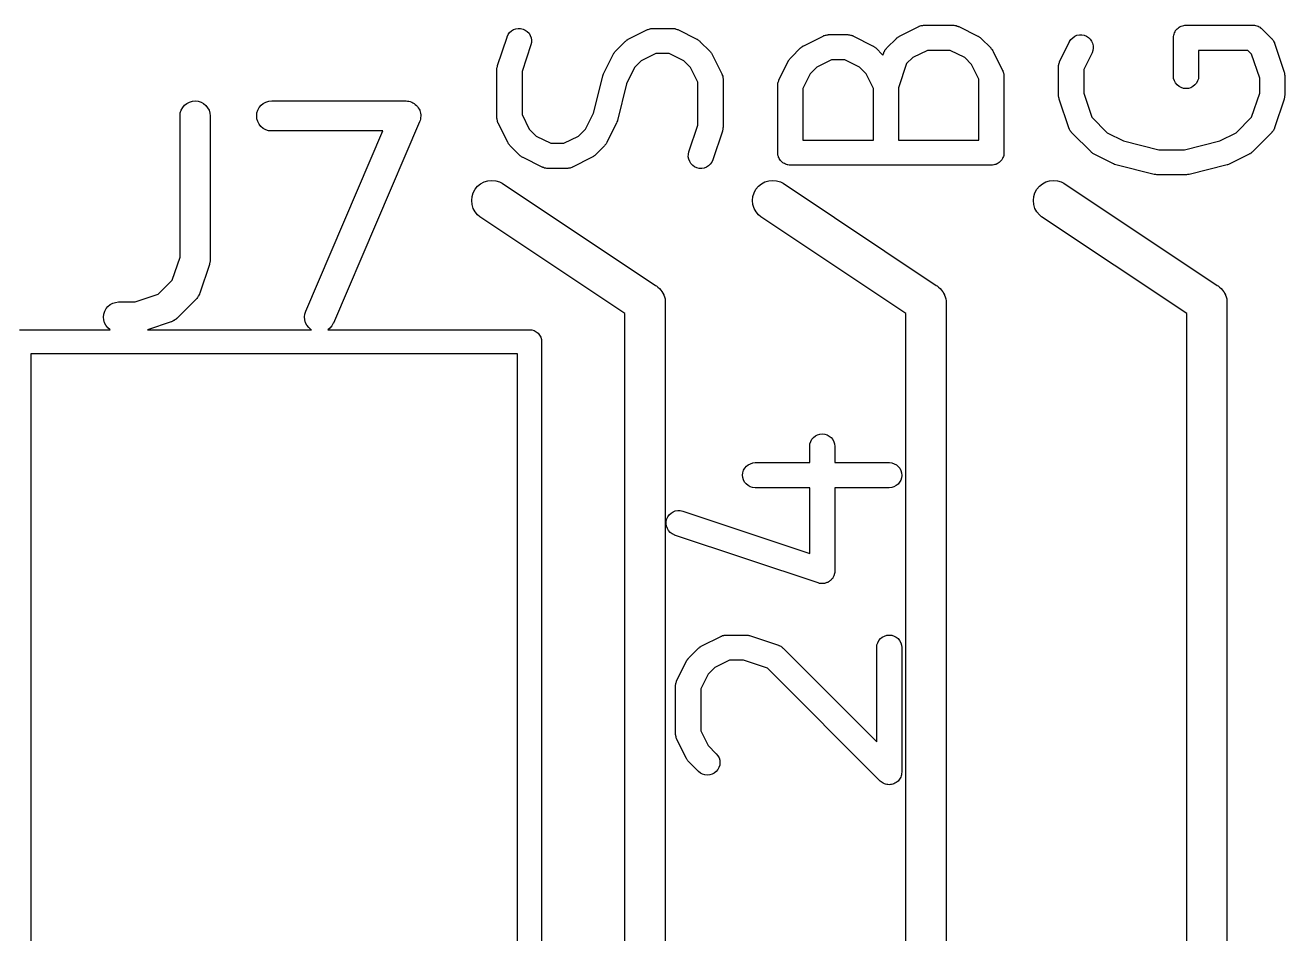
# Model space of a CAD drawing. Extents: x 66.2 to 106.7, y -141.1 to -95.9.
# Drawn here: x 100.42 to 106.69, y -112.1 to -107.59 of the extents above; entities that cross this region are included whole.
import ezdxf

# ---------------------------------------------------------------- set-up
doc = ezdxf.new("R2010")
doc.units = 0
doc.layers.add('BLACK', color=7, linetype='CONTINUOUS')

msp = doc.modelspace()

# ---------------------------------------------------------------- linework, layer by layer
at = {"layer": 'BLACK', "linetype": 'CONTINUOUS'}
for p, q in [((102.819, -107.644), (102.824, -107.633)), ((102.824, -107.633), (102.831, -107.623)), ((102.831, -107.623), (102.84, -107.614)), ((102.84, -107.614), (102.851, -107.608)), ((102.851, -107.608), (102.862, -107.604)), ((102.862, -107.604), (102.874, -107.602)), ((102.874, -107.602), (102.886, -107.602)), ((102.886, -107.602), (102.898, -107.605)), ((102.898, -107.605), (102.909, -107.61)), ((102.909, -107.61), (102.919, -107.617)), ((102.919, -107.617), (102.928, -107.626)), ((102.928, -107.626), (102.934, -107.637)), ((102.934, -107.637), (102.938, -107.648)), ((103.421, -107.656), (103.517, -107.608)), ((103.517, -107.608), (103.519, -107.607)), ((103.517, -107.608), (103.517, -107.608)), ((103.519, -107.607), (103.521, -107.607)), ((103.521, -107.607), (103.525, -107.605)), ((103.525, -107.605), (103.529, -107.604)), ((103.529, -107.604), (103.531, -107.604)), ((103.531, -107.604), (103.533, -107.603)), ((103.533, -107.603), (103.537, -107.603)), ((103.537, -107.603), (103.541, -107.602)), ((103.541, -107.602), (103.543, -107.602)), ((103.543, -107.602), (103.545, -107.602)), ((103.545, -107.602), (103.64, -107.602)), ((103.64, -107.602), (103.641, -107.602)), ((103.641, -107.602), (103.643, -107.602)), ((103.643, -107.602), (103.644, -107.602)), ((103.644, -107.602), (103.649, -107.603)), ((103.649, -107.603), (103.653, -107.603)), ((103.653, -107.603), (103.655, -107.604)), ((103.655, -107.604), (103.656, -107.604)), ((103.656, -107.604), (103.66, -107.606)), ((103.66, -107.606), (103.665, -107.607)), ((103.665, -107.607), (103.666, -107.608)), ((103.666, -107.608), (103.668, -107.608)), ((103.668, -107.608), (103.763, -107.656)), ((104.295, -107.688), (104.39, -107.64)), ((104.39, -107.64), (104.391, -107.64)), ((104.391, -107.64), (104.392, -107.639)), ((104.392, -107.639), (104.394, -107.638)), ((104.394, -107.638), (104.398, -107.637)), ((104.398, -107.637), (104.402, -107.635)), ((104.402, -107.635), (104.404, -107.635)), ((104.404, -107.635), (104.406, -107.635)), ((104.406, -107.635), (104.41, -107.634)), ((104.41, -107.634), (104.414, -107.634)), ((104.414, -107.634), (104.416, -107.634)), ((104.416, -107.634), (104.418, -107.633)), ((104.418, -107.633), (104.513, -107.633)), ((104.513, -107.633), (104.514, -107.633)), ((104.514, -107.633), (104.516, -107.634)), ((104.516, -107.634), (104.518, -107.634)), ((104.518, -107.634), (104.522, -107.634)), ((104.522, -107.634), (104.526, -107.635)), ((104.526, -107.635), (104.528, -107.635)), ((104.528, -107.635), (104.53, -107.636)), ((104.53, -107.636), (104.534, -107.637)), ((104.534, -107.637), (104.538, -107.638)), ((104.538, -107.638), (104.539, -107.639)), ((104.539, -107.639), (104.541, -107.64)), ((104.541, -107.64), (104.636, -107.688)), ((104.768, -107.642), (104.771, -107.64)), ((104.771, -107.64), (104.866, -107.592)), ((104.866, -107.592), (104.867, -107.592)), ((104.867, -107.592), (104.869, -107.591)), ((104.869, -107.591), (104.87, -107.591)), ((104.87, -107.591), (104.874, -107.589)), ((104.874, -107.589), (104.878, -107.588)), ((104.878, -107.588), (104.88, -107.588)), ((104.88, -107.588), (104.882, -107.587)), ((104.882, -107.587), (104.886, -107.587)), ((104.886, -107.587), (104.89, -107.586)), ((104.89, -107.586), (104.892, -107.586)), ((104.892, -107.586), (104.894, -107.586)), ((104.894, -107.586), (105.037, -107.586)), ((105.037, -107.586), (105.038, -107.586)), ((105.038, -107.586), (105.04, -107.586)), ((105.04, -107.586), (105.041, -107.586)), ((105.041, -107.586), (105.046, -107.587)), ((105.046, -107.587), (105.05, -107.587)), ((105.05, -107.587), (105.052, -107.588)), ((105.052, -107.588), (105.053, -107.588)), ((105.053, -107.588), (105.057, -107.59)), ((105.057, -107.59), (105.062, -107.591)), ((105.062, -107.591), (105.063, -107.592)), ((105.063, -107.592), (105.065, -107.592)), ((105.065, -107.592), (105.16, -107.64)), ((105.16, -107.64), (105.161, -107.64)), ((105.161, -107.64), (105.164, -107.642)), ((105.632, -107.648), (105.642, -107.641)), ((105.642, -107.641), (105.653, -107.636)), ((105.653, -107.636), (105.665, -107.634)), ((105.665, -107.634), (105.677, -107.634)), ((105.677, -107.634), (105.689, -107.636)), ((105.689, -107.636), (105.7, -107.64)), ((105.7, -107.64), (105.711, -107.647)), ((106.134, -107.642), (106.135, -107.636)), ((106.135, -107.635), (106.136, -107.63)), ((106.135, -107.636), (106.135, -107.635)), ((106.135, -107.636), (106.135, -107.636)), ((106.136, -107.63), (106.138, -107.624)), ((106.138, -107.624), (106.141, -107.619)), ((106.138, -107.624), (106.138, -107.624)), ((106.138, -107.624), (106.138, -107.624)), ((106.141, -107.619), (106.144, -107.613)), ((106.144, -107.613), (106.148, -107.608)), ((106.144, -107.613), (106.144, -107.613)), ((106.144, -107.613), (106.144, -107.613)), ((106.148, -107.608), (106.152, -107.604)), ((106.152, -107.604), (106.157, -107.6)), ((106.152, -107.604), (106.152, -107.604)), ((106.152, -107.604), (106.152, -107.604)), ((106.157, -107.6), (106.161, -107.596)), ((106.161, -107.596), (106.161, -107.596)), ((106.161, -107.596), (106.162, -107.596)), ((106.162, -107.596), (106.167, -107.593)), ((106.167, -107.593), (106.172, -107.591)), ((106.172, -107.59), (106.178, -107.589)), ((106.172, -107.591), (106.172, -107.59)), ((106.172, -107.59), (106.172, -107.59)), ((106.178, -107.589), (106.184, -107.587)), ((106.184, -107.587), (106.19, -107.586)), ((106.184, -107.587), (106.184, -107.587)), ((106.184, -107.587), (106.184, -107.587)), ((106.19, -107.586), (106.196, -107.586)), ((106.196, -107.586), (106.529, -107.586)), ((106.529, -107.586), (106.529, -107.586)), ((106.529, -107.586), (106.529, -107.586)), ((106.529, -107.586), (106.53, -107.586)), ((106.529, -107.586), (106.529, -107.586)), ((106.53, -107.586), (106.536, -107.586)), ((106.536, -107.586), (106.541, -107.587)), ((106.541, -107.587), (106.542, -107.587)), ((106.542, -107.587), (106.542, -107.587)), ((106.542, -107.587), (106.548, -107.589)), ((106.548, -107.589), (106.553, -107.591)), ((106.553, -107.591), (106.553, -107.591)), ((106.553, -107.591), (106.554, -107.591)), ((106.554, -107.591), (106.559, -107.594)), ((106.559, -107.594), (106.564, -107.596)), ((106.564, -107.596), (106.564, -107.597)), ((106.564, -107.597), (106.564, -107.597)), ((106.564, -107.597), (106.569, -107.6)), ((106.569, -107.6), (106.573, -107.604)), ((106.573, -107.604), (106.621, -107.652)), ((102.771, -107.787), (102.819, -107.645)), ((102.819, -107.645), (102.819, -107.644)), ((102.937, -107.684), (102.893, -107.817)), ((102.94, -107.672), (102.937, -107.684)), ((102.938, -107.648), (102.94, -107.66)), ((102.94, -107.66), (102.94, -107.672)), ((103.358, -107.715), (103.405, -107.668)), ((103.405, -107.668), (103.406, -107.667)), ((103.406, -107.667), (103.409, -107.665)), ((103.409, -107.665), (103.411, -107.662)), ((103.411, -107.662), (103.413, -107.661)), ((103.413, -107.661), (103.415, -107.659)), ((103.415, -107.659), (103.418, -107.658)), ((103.418, -107.658), (103.421, -107.656)), ((103.763, -107.656), (103.764, -107.656)), ((103.764, -107.656), (103.767, -107.658)), ((103.767, -107.658), (103.77, -107.66)), ((103.77, -107.66), (103.772, -107.662)), ((103.772, -107.662), (103.774, -107.663)), ((103.774, -107.663), (103.777, -107.665)), ((103.777, -107.665), (103.779, -107.668)), ((103.779, -107.668), (103.827, -107.715)), ((104.231, -107.747), (104.278, -107.699)), ((104.278, -107.699), (104.279, -107.699)), ((104.279, -107.699), (104.282, -107.697)), ((104.282, -107.697), (104.284, -107.694)), ((104.284, -107.694), (104.287, -107.693)), ((104.287, -107.693), (104.289, -107.691)), ((104.289, -107.691), (104.292, -107.689)), ((104.292, -107.689), (104.295, -107.688)), ((104.636, -107.688), (104.637, -107.688)), ((104.637, -107.688), (104.64, -107.69)), ((104.64, -107.69), (104.643, -107.692)), ((104.643, -107.692), (104.645, -107.693)), ((104.645, -107.693), (104.647, -107.695)), ((104.647, -107.695), (104.65, -107.697)), ((104.65, -107.697), (104.653, -107.699)), ((104.653, -107.699), (104.688, -107.735)), ((104.702, -107.705), (104.704, -107.702)), ((104.704, -107.702), (104.706, -107.701)), ((104.706, -107.701), (104.707, -107.699)), ((104.707, -107.699), (104.755, -107.652)), ((104.755, -107.651), (104.758, -107.649)), ((104.755, -107.652), (104.755, -107.651)), ((104.758, -107.649), (104.761, -107.646)), ((104.761, -107.646), (104.763, -107.645)), ((104.763, -107.645), (104.765, -107.643)), ((104.765, -107.643), (104.768, -107.642)), ((105.164, -107.642), (105.167, -107.644)), ((105.167, -107.644), (105.169, -107.646)), ((105.169, -107.646), (105.171, -107.647)), ((105.171, -107.647), (105.174, -107.649)), ((105.174, -107.649), (105.176, -107.652)), ((105.176, -107.652), (105.224, -107.699)), ((105.224, -107.699), (105.225, -107.7)), ((105.225, -107.7), (105.227, -107.703)), ((105.227, -107.703), (105.229, -107.705)), ((105.568, -107.763), (105.616, -107.668)), ((105.616, -107.667), (105.623, -107.657)), ((105.616, -107.668), (105.616, -107.667)), ((105.623, -107.657), (105.632, -107.648)), ((105.711, -107.647), (105.719, -107.655)), ((105.719, -107.655), (105.726, -107.665)), ((105.726, -107.665), (105.731, -107.676)), ((105.731, -107.676), (105.734, -107.688)), ((105.734, -107.7), (105.732, -107.712)), ((105.734, -107.688), (105.734, -107.7)), ((106.133, -107.647), (106.134, -107.642)), ((106.133, -107.648), (106.133, -107.647)), ((106.133, -107.839), (106.133, -107.648)), ((106.133, -107.648), (106.133, -107.648)), ((106.133, -107.648), (106.133, -107.648)), ((106.133, -107.648), (106.133, -107.648)), ((106.621, -107.652), (106.622, -107.652)), ((106.622, -107.652), (106.623, -107.654)), ((106.623, -107.654), (106.624, -107.655)), ((106.624, -107.655), (106.627, -107.659)), ((106.627, -107.659), (106.629, -107.662)), ((106.629, -107.662), (106.63, -107.663)), ((106.63, -107.663), (106.631, -107.665)), ((106.631, -107.665), (106.633, -107.669)), ((106.633, -107.669), (106.635, -107.673)), ((106.635, -107.673), (106.635, -107.674)), ((106.635, -107.674), (106.636, -107.676)), ((106.636, -107.676), (106.684, -107.819)), ((103.298, -107.827), (103.346, -107.732)), ((103.346, -107.731), (103.348, -107.728)), ((103.346, -107.732), (103.346, -107.731)), ((103.348, -107.728), (103.35, -107.725)), ((103.35, -107.725), (103.352, -107.723)), ((103.352, -107.723), (103.353, -107.721)), ((103.353, -107.721), (103.355, -107.718)), ((103.355, -107.718), (103.358, -107.715)), ((103.486, -107.763), (103.453, -107.797)), ((103.559, -107.727), (103.486, -107.763)), ((103.625, -107.727), (103.559, -107.727)), ((103.698, -107.763), (103.625, -107.727)), ((103.731, -107.797), (103.698, -107.763)), ((103.827, -107.715), (103.828, -107.716)), ((103.828, -107.716), (103.83, -107.719)), ((103.83, -107.719), (103.832, -107.721)), ((103.832, -107.721), (103.834, -107.723)), ((103.834, -107.723), (103.835, -107.725)), ((103.835, -107.725), (103.837, -107.729)), ((103.837, -107.729), (103.839, -107.732)), ((103.839, -107.732), (103.886, -107.827)), ((104.171, -107.858), (104.219, -107.763)), ((104.219, -107.762), (104.221, -107.759)), ((104.219, -107.763), (104.219, -107.762)), ((104.221, -107.759), (104.223, -107.756)), ((104.223, -107.756), (104.225, -107.754)), ((104.225, -107.754), (104.226, -107.752)), ((104.226, -107.752), (104.229, -107.75)), ((104.229, -107.75), (104.231, -107.747)), ((104.433, -107.758), (104.36, -107.795)), ((104.498, -107.758), (104.433, -107.758)), ((104.571, -107.795), (104.498, -107.758)), ((104.688, -107.735), (104.692, -107.724)), ((104.692, -107.723), (104.693, -107.721)), ((104.692, -107.724), (104.692, -107.723)), ((104.693, -107.72), (104.696, -107.716)), ((104.693, -107.721), (104.693, -107.72)), ((104.696, -107.716), (104.697, -107.712)), ((104.697, -107.712), (104.698, -107.71)), ((104.698, -107.71), (104.699, -107.709)), ((104.699, -107.709), (104.702, -107.705)), ((104.836, -107.747), (104.806, -107.777)), ((104.909, -107.711), (104.836, -107.747)), ((105.022, -107.711), (104.909, -107.711)), ((105.095, -107.747), (105.022, -107.711)), ((105.128, -107.781), (105.095, -107.747)), ((105.229, -107.705), (105.231, -107.707)), ((105.231, -107.707), (105.232, -107.709)), ((105.232, -107.709), (105.234, -107.713)), ((105.234, -107.713), (105.236, -107.716)), ((105.236, -107.716), (105.283, -107.811)), ((105.567, -107.767), (105.568, -107.765)), ((105.568, -107.765), (105.568, -107.763)), ((105.728, -107.724), (105.687, -107.806)), ((105.732, -107.712), (105.728, -107.724)), ((106.503, -107.711), (106.258, -107.711)), ((106.258, -107.711), (106.258, -107.839)), ((106.522, -107.73), (106.503, -107.711)), ((106.562, -107.849), (106.522, -107.73)), ((102.768, -107.799), (102.769, -107.797)), ((102.768, -107.803), (102.768, -107.799)), ((102.768, -107.806), (102.768, -107.803)), ((102.768, -107.807), (102.768, -107.806)), ((102.768, -108.045), (102.768, -107.807)), ((102.769, -107.794), (102.77, -107.791)), ((102.769, -107.797), (102.769, -107.794)), ((102.77, -107.791), (102.771, -107.787)), ((102.893, -107.817), (102.893, -108.03)), ((103.296, -107.833), (103.298, -107.827)), ((103.298, -107.827), (103.298, -107.827)), ((103.298, -107.827), (103.298, -107.827)), ((103.453, -107.797), (103.413, -107.877)), ((103.768, -107.87), (103.731, -107.797)), ((103.886, -107.827), (103.887, -107.828)), ((103.887, -107.828), (103.887, -107.829)), ((103.887, -107.829), (103.888, -107.831)), ((104.326, -107.828), (104.29, -107.901)), ((104.36, -107.795), (104.326, -107.828)), ((104.605, -107.828), (104.571, -107.795)), ((104.641, -107.901), (104.605, -107.828)), ((104.806, -107.777), (104.766, -107.897)), ((105.165, -107.854), (105.128, -107.781)), ((105.283, -107.811), (105.284, -107.812)), ((105.284, -107.812), (105.284, -107.813)), ((105.284, -107.813), (105.285, -107.815)), ((105.285, -107.815), (105.286, -107.819)), ((105.286, -107.819), (105.288, -107.823)), ((105.288, -107.823), (105.288, -107.825)), ((105.288, -107.825), (105.289, -107.827)), ((105.289, -107.827), (105.289, -107.831)), ((105.562, -107.787), (105.563, -107.782)), ((105.562, -107.788), (105.562, -107.787)), ((105.562, -107.79), (105.562, -107.788)), ((105.562, -107.791), (105.562, -107.79)), ((105.562, -107.934), (105.562, -107.791)), ((105.563, -107.778), (105.564, -107.776)), ((105.563, -107.782), (105.563, -107.778)), ((105.564, -107.775), (105.566, -107.771)), ((105.564, -107.776), (105.564, -107.775)), ((105.566, -107.771), (105.567, -107.767)), ((105.687, -107.806), (105.687, -107.924)), ((106.684, -107.819), (106.684, -107.82)), ((106.684, -107.82), (106.685, -107.823)), ((106.685, -107.823), (106.686, -107.827)), ((106.686, -107.827), (106.686, -107.829)), ((106.686, -107.829), (106.686, -107.832)), ((103.248, -108.023), (103.294, -107.84)), ((103.294, -107.838), (103.296, -107.833)), ((103.294, -107.839), (103.294, -107.838)), ((103.294, -107.838), (103.294, -107.838)), ((103.294, -107.84), (103.294, -107.839)), ((103.413, -107.877), (103.367, -108.06)), ((103.768, -108.083), (103.768, -107.87)), ((103.888, -107.831), (103.889, -107.835)), ((103.889, -107.835), (103.891, -107.839)), ((103.891, -107.839), (103.891, -107.841)), ((103.891, -107.841), (103.892, -107.843)), ((103.892, -107.843), (103.892, -107.847)), ((103.892, -107.847), (103.893, -107.851)), ((103.893, -107.851), (103.893, -107.853)), ((103.893, -107.853), (103.893, -107.855)), ((103.893, -107.855), (103.893, -108.093)), ((104.165, -107.882), (104.166, -107.878)), ((104.165, -107.884), (104.165, -107.882)), ((104.165, -107.886), (104.165, -107.884)), ((104.165, -108.22), (104.165, -107.886)), ((104.165, -107.886), (104.165, -107.886)), ((104.166, -107.873), (104.167, -107.872)), ((104.166, -107.878), (104.166, -107.873)), ((104.167, -107.87), (104.169, -107.866)), ((104.167, -107.872), (104.167, -107.87)), ((104.169, -107.866), (104.17, -107.862)), ((104.17, -107.862), (104.171, -107.86)), ((104.171, -107.86), (104.171, -107.858)), ((105.165, -108.157), (105.165, -107.854)), ((105.289, -107.831), (105.29, -107.835)), ((105.29, -107.835), (105.29, -107.837)), ((105.29, -107.837), (105.29, -107.839)), ((105.29, -107.839), (105.29, -108.22)), ((106.134, -107.851), (106.133, -107.839)), ((106.138, -107.863), (106.134, -107.851)), ((106.144, -107.873), (106.138, -107.863)), ((106.151, -107.883), (106.144, -107.873)), ((106.161, -107.891), (106.151, -107.883)), ((106.172, -107.896), (106.161, -107.891)), ((106.23, -107.891), (106.219, -107.897)), ((106.24, -107.883), (106.23, -107.891)), ((106.247, -107.874), (106.24, -107.883)), ((106.253, -107.863), (106.247, -107.874)), ((106.257, -107.852), (106.253, -107.863)), ((106.258, -107.84), (106.257, -107.852)), ((106.258, -107.839), (106.258, -107.84)), ((106.562, -107.924), (106.562, -107.849)), ((106.686, -107.832), (106.687, -107.835)), ((106.687, -107.835), (106.687, -107.839)), ((106.687, -107.839), (106.687, -107.934)), ((104.29, -107.901), (104.29, -108.157)), ((104.641, -108.157), (104.641, -107.901)), ((104.766, -107.897), (104.766, -108.157)), ((105.562, -107.937), (105.562, -107.934)), ((105.562, -107.941), (105.562, -107.937)), ((105.563, -107.944), (105.562, -107.941)), ((105.563, -107.946), (105.563, -107.944)), ((105.564, -107.95), (105.563, -107.946)), ((105.565, -107.953), (105.564, -107.95)), ((105.565, -107.954), (105.565, -107.953)), ((105.613, -108.097), (105.565, -107.954)), ((105.687, -107.924), (105.727, -108.043)), ((106.183, -107.9), (106.172, -107.896)), ((106.195, -107.901), (106.183, -107.9)), ((106.208, -107.9), (106.195, -107.901)), ((106.219, -107.897), (106.208, -107.9)), ((106.522, -108.043), (106.562, -107.924)), ((106.684, -107.954), (106.636, -108.097)), ((106.686, -107.947), (106.684, -107.95)), ((106.684, -107.95), (106.684, -107.954)), ((106.687, -107.935), (106.686, -107.938)), ((106.686, -107.938), (106.686, -107.942)), ((106.686, -107.942), (106.686, -107.944)), ((106.686, -107.944), (106.686, -107.947)), ((106.687, -107.934), (106.687, -107.935)), ((101.193, -108.022), (101.198, -108.008)), ((101.198, -108.008), (101.205, -107.995)), ((101.205, -107.995), (101.214, -107.984)), ((101.214, -107.984), (101.226, -107.975)), ((101.226, -107.975), (101.239, -107.968)), ((101.239, -107.968), (101.253, -107.964)), ((101.253, -107.964), (101.267, -107.962)), ((101.267, -107.962), (101.282, -107.964)), ((101.282, -107.964), (101.296, -107.968)), ((101.296, -107.968), (101.309, -107.975)), ((101.309, -107.975), (101.32, -107.985)), ((101.32, -107.985), (101.329, -107.996)), ((101.329, -107.996), (101.336, -108.009)), ((101.336, -108.009), (101.34, -108.023)), ((101.574, -108.022), (101.578, -108.008)), ((101.578, -108.008), (101.585, -107.995)), ((101.585, -107.995), (101.595, -107.984)), ((101.595, -107.984), (101.606, -107.975)), ((101.606, -107.975), (101.619, -107.968)), ((101.619, -107.968), (101.633, -107.964)), ((101.633, -107.964), (101.648, -107.962)), ((101.648, -107.962), (102.314, -107.962)), ((102.314, -107.962), (102.315, -107.962)), ((102.315, -107.962), (102.316, -107.962)), ((102.316, -107.962), (102.316, -107.962)), ((102.316, -107.962), (102.323, -107.963)), ((102.323, -107.963), (102.33, -107.964)), ((102.33, -107.964), (102.33, -107.964)), ((102.33, -107.964), (102.33, -107.964)), ((102.33, -107.964), (102.337, -107.966)), ((102.337, -107.966), (102.344, -107.968)), ((102.344, -107.968), (102.344, -107.969)), ((102.344, -107.969), (102.344, -107.969)), ((102.344, -107.969), (102.35, -107.972)), ((102.35, -107.972), (102.357, -107.975)), ((102.357, -107.975), (102.357, -107.976)), ((102.357, -107.976), (102.357, -107.976)), ((102.357, -107.976), (102.362, -107.98)), ((102.362, -107.98), (102.368, -107.985)), ((102.368, -107.985), (102.368, -107.985)), ((102.368, -107.985), (102.368, -107.985)), ((102.368, -107.985), (102.373, -107.991)), ((102.373, -107.991), (102.377, -107.996)), ((102.377, -107.996), (102.377, -107.997)), ((102.377, -107.997), (102.377, -107.997)), ((102.377, -107.997), (102.381, -108.003)), ((102.381, -108.003), (102.384, -108.009)), ((102.384, -108.009), (102.384, -108.01)), ((102.384, -108.01), (102.384, -108.01)), ((102.384, -108.01), (102.386, -108.016)), ((102.386, -108.016), (102.388, -108.023)), ((101.192, -108.036), (101.193, -108.022)), ((101.192, -108.037), (101.192, -108.036)), ((101.192, -108.739), (101.192, -108.037)), ((101.34, -108.023), (101.342, -108.037)), ((101.342, -108.037), (101.342, -108.752)), ((101.573, -108.037), (101.574, -108.022)), ((101.574, -108.051), (101.573, -108.037)), ((101.578, -108.065), (101.574, -108.051)), ((101.585, -108.078), (101.578, -108.065)), ((101.594, -108.09), (101.585, -108.078)), ((102.383, -108.067), (101.955, -109.067)), ((102.386, -108.06), (102.383, -108.066)), ((102.383, -108.066), (102.383, -108.067)), ((102.383, -108.067), (102.383, -108.067)), ((102.388, -108.053), (102.386, -108.06)), ((102.388, -108.023), (102.388, -108.024)), ((102.388, -108.024), (102.388, -108.024)), ((102.388, -108.024), (102.389, -108.031)), ((102.389, -108.038), (102.388, -108.045)), ((102.388, -108.045), (102.388, -108.052)), ((102.388, -108.052), (102.388, -108.053)), ((102.388, -108.053), (102.388, -108.053)), ((102.389, -108.031), (102.389, -108.038)), ((102.389, -108.038), (102.389, -108.038)), ((102.389, -108.038), (102.389, -108.038)), ((102.768, -108.047), (102.768, -108.045)), ((102.768, -108.049), (102.768, -108.047)), ((102.769, -108.053), (102.768, -108.049)), ((102.769, -108.057), (102.769, -108.053)), ((102.77, -108.059), (102.769, -108.057)), ((102.77, -108.061), (102.77, -108.059)), ((102.771, -108.065), (102.77, -108.061)), ((102.773, -108.069), (102.771, -108.065)), ((102.773, -108.071), (102.773, -108.069)), ((102.774, -108.072), (102.773, -108.071)), ((102.774, -108.073), (102.774, -108.072)), ((102.822, -108.168), (102.774, -108.073)), ((102.893, -108.03), (102.929, -108.103)), ((103.208, -108.103), (103.248, -108.023)), ((103.362, -108.073), (103.315, -108.168)), ((103.363, -108.073), (103.362, -108.073)), ((103.365, -108.067), (103.363, -108.073)), ((103.363, -108.073), (103.363, -108.073)), ((103.367, -108.062), (103.365, -108.067)), ((103.367, -108.06), (103.367, -108.061)), ((103.367, -108.061), (103.367, -108.062)), ((103.367, -108.062), (103.367, -108.062)), ((105.727, -108.043), (105.804, -108.121)), ((106.445, -108.121), (106.522, -108.043)), ((101.605, -108.099), (101.594, -108.09)), ((101.618, -108.106), (101.605, -108.099)), ((101.632, -108.111), (101.618, -108.106)), ((101.647, -108.112), (101.632, -108.111)), ((101.648, -108.112), (101.647, -108.112)), ((102.201, -108.112), (101.648, -108.112)), ((101.817, -109.008), (102.201, -108.112)), ((102.929, -108.103), (102.963, -108.137)), ((102.963, -108.137), (103.036, -108.173)), ((103.101, -108.173), (103.174, -108.137)), ((103.174, -108.137), (103.208, -108.103)), ((103.723, -108.216), (103.768, -108.083)), ((103.89, -108.113), (103.842, -108.255)), ((103.892, -108.106), (103.89, -108.109)), ((103.89, -108.109), (103.89, -108.113)), ((103.893, -108.094), (103.892, -108.097)), ((103.892, -108.097), (103.892, -108.101)), ((103.892, -108.101), (103.892, -108.103)), ((103.892, -108.103), (103.892, -108.106)), ((103.893, -108.093), (103.893, -108.094)), ((105.613, -108.098), (105.613, -108.097)), ((105.614, -108.1), (105.613, -108.098)), ((105.616, -108.104), (105.614, -108.1)), ((105.618, -108.108), (105.616, -108.104)), ((105.619, -108.109), (105.618, -108.108)), ((105.62, -108.111), (105.619, -108.109)), ((105.622, -108.114), (105.62, -108.111)), ((105.625, -108.118), (105.622, -108.114)), ((105.626, -108.119), (105.625, -108.118)), ((105.627, -108.12), (105.626, -108.119)), ((105.628, -108.121), (105.627, -108.12)), ((105.723, -108.216), (105.628, -108.121)), ((105.804, -108.121), (105.884, -108.161)), ((106.364, -108.161), (106.445, -108.121)), ((106.621, -108.121), (106.526, -108.216)), ((106.622, -108.12), (106.621, -108.121)), ((106.623, -108.118), (106.622, -108.12)), ((106.626, -108.115), (106.623, -108.118)), ((106.629, -108.112), (106.626, -108.115)), ((106.63, -108.11), (106.629, -108.112)), ((106.631, -108.109), (106.63, -108.11)), ((106.632, -108.105), (106.631, -108.109)), ((106.634, -108.101), (106.632, -108.105)), ((106.635, -108.099), (106.634, -108.101)), ((106.636, -108.097), (106.635, -108.099)), ((106.636, -108.097), (106.636, -108.097)), ((102.824, -108.171), (102.822, -108.168)), ((102.826, -108.175), (102.824, -108.171)), ((102.827, -108.177), (102.826, -108.175)), ((102.829, -108.179), (102.827, -108.177)), ((102.831, -108.181), (102.829, -108.179)), ((102.833, -108.184), (102.831, -108.181)), ((102.834, -108.185), (102.833, -108.184)), ((102.881, -108.232), (102.834, -108.185)), ((103.036, -108.173), (103.101, -108.173)), ((103.303, -108.185), (103.256, -108.232)), ((103.305, -108.182), (103.303, -108.185)), ((103.308, -108.179), (103.305, -108.182)), ((103.309, -108.177), (103.308, -108.179)), ((103.311, -108.175), (103.309, -108.177)), ((103.313, -108.172), (103.311, -108.175)), ((103.314, -108.169), (103.313, -108.172)), ((103.315, -108.168), (103.314, -108.169)), ((104.29, -108.157), (104.641, -108.157)), ((104.766, -108.157), (105.165, -108.157)), ((105.884, -108.161), (106.061, -108.205)), ((106.061, -108.205), (106.188, -108.205)), ((106.188, -108.205), (106.364, -108.161)), ((102.884, -108.235), (102.881, -108.232)), ((102.887, -108.237), (102.884, -108.235)), ((102.889, -108.238), (102.887, -108.237)), ((102.891, -108.24), (102.889, -108.238)), ((102.894, -108.242), (102.891, -108.24)), ((102.897, -108.244), (102.894, -108.242)), ((102.898, -108.244), (102.897, -108.244)), ((102.993, -108.292), (102.898, -108.244)), ((103.239, -108.244), (103.144, -108.292)), ((103.242, -108.242), (103.239, -108.244)), ((103.245, -108.241), (103.242, -108.242)), ((103.247, -108.239), (103.245, -108.241)), ((103.25, -108.238), (103.247, -108.239)), ((103.252, -108.235), (103.25, -108.238)), ((103.255, -108.233), (103.252, -108.235)), ((103.256, -108.232), (103.255, -108.233)), ((103.72, -108.24), (103.721, -108.228)), ((103.722, -108.252), (103.72, -108.24)), ((103.721, -108.228), (103.723, -108.216)), ((103.727, -108.263), (103.722, -108.252)), ((103.733, -108.274), (103.727, -108.263)), ((103.837, -108.267), (103.829, -108.277)), ((103.842, -108.256), (103.837, -108.267)), ((103.842, -108.255), (103.842, -108.256)), ((104.165, -108.226), (104.165, -108.22)), ((104.166, -108.231), (104.165, -108.226)), ((104.166, -108.232), (104.166, -108.231)), ((104.168, -108.238), (104.166, -108.232)), ((104.166, -108.232), (104.166, -108.232)), ((104.169, -108.243), (104.168, -108.238)), ((104.17, -108.243), (104.169, -108.243)), ((104.17, -108.244), (104.17, -108.243)), ((104.172, -108.249), (104.17, -108.244)), ((104.175, -108.254), (104.172, -108.249)), ((104.179, -108.259), (104.175, -108.254)), ((104.175, -108.254), (104.175, -108.254)), ((104.175, -108.254), (104.175, -108.254)), ((104.183, -108.263), (104.179, -108.259)), ((104.183, -108.264), (104.183, -108.263)), ((104.188, -108.268), (104.183, -108.264)), ((104.183, -108.264), (104.183, -108.264)), ((105.271, -108.264), (105.267, -108.268)), ((105.275, -108.26), (105.271, -108.264)), ((105.271, -108.264), (105.271, -108.264)), ((105.271, -108.264), (105.271, -108.264)), ((105.279, -108.255), (105.275, -108.26)), ((105.282, -108.249), (105.279, -108.255)), ((105.279, -108.255), (105.279, -108.255)), ((105.279, -108.255), (105.279, -108.255)), ((105.285, -108.244), (105.282, -108.249)), ((105.287, -108.238), (105.285, -108.244)), ((105.285, -108.244), (105.285, -108.244)), ((105.285, -108.244), (105.285, -108.244)), ((105.289, -108.233), (105.287, -108.238)), ((105.29, -108.221), (105.289, -108.226)), ((105.289, -108.226), (105.289, -108.232)), ((105.289, -108.232), (105.289, -108.232)), ((105.289, -108.232), (105.289, -108.233)), ((105.29, -108.22), (105.29, -108.22)), ((105.29, -108.22), (105.29, -108.22)), ((105.29, -108.22), (105.29, -108.22)), ((105.29, -108.22), (105.29, -108.221)), ((105.726, -108.219), (105.723, -108.216)), ((105.728, -108.221), (105.726, -108.219)), ((105.73, -108.222), (105.728, -108.221)), ((105.732, -108.224), (105.73, -108.222)), ((105.736, -108.226), (105.732, -108.224)), ((105.739, -108.228), (105.736, -108.226)), ((105.835, -108.276), (105.739, -108.228)), ((105.739, -108.228), (105.739, -108.228)), ((106.509, -108.228), (106.414, -108.276)), ((106.512, -108.226), (106.509, -108.228)), ((106.516, -108.225), (106.512, -108.226)), ((106.518, -108.223), (106.516, -108.225)), ((106.52, -108.222), (106.518, -108.223)), ((106.522, -108.219), (106.52, -108.222)), ((106.525, -108.217), (106.522, -108.219)), ((106.526, -108.216), (106.525, -108.217)), ((102.995, -108.292), (102.993, -108.292)), ((102.996, -108.293), (102.995, -108.292)), ((103, -108.294), (102.996, -108.293)), ((103.004, -108.296), (103, -108.294)), ((103.006, -108.296), (103.004, -108.296)), ((103.008, -108.297), (103.006, -108.296)), ((103.012, -108.297), (103.008, -108.297)), ((103.016, -108.298), (103.012, -108.297)), ((103.018, -108.298), (103.016, -108.298)), ((103.02, -108.298), (103.018, -108.298)), ((103.021, -108.298), (103.02, -108.298)), ((103.116, -108.298), (103.021, -108.298)), ((103.118, -108.298), (103.116, -108.298)), ((103.12, -108.298), (103.118, -108.298)), ((103.124, -108.297), (103.12, -108.298)), ((103.128, -108.297), (103.124, -108.297)), ((103.13, -108.296), (103.128, -108.297)), ((103.132, -108.296), (103.13, -108.296)), ((103.136, -108.295), (103.132, -108.296)), ((103.14, -108.293), (103.136, -108.295)), ((103.142, -108.293), (103.14, -108.293)), ((103.143, -108.292), (103.142, -108.293)), ((103.144, -108.292), (103.143, -108.292)), ((103.742, -108.283), (103.733, -108.274)), ((103.751, -108.29), (103.742, -108.283)), ((103.763, -108.295), (103.751, -108.29)), ((103.774, -108.298), (103.763, -108.295)), ((103.787, -108.298), (103.774, -108.298)), ((103.799, -108.296), (103.787, -108.298)), ((103.81, -108.292), (103.799, -108.296)), ((103.821, -108.286), (103.81, -108.292)), ((103.829, -108.277), (103.821, -108.286)), ((104.192, -108.271), (104.188, -108.268)), ((104.192, -108.272), (104.192, -108.271)), ((104.192, -108.271), (104.192, -108.271)), ((104.198, -108.274), (104.192, -108.272)), ((104.203, -108.277), (104.198, -108.274)), ((104.209, -108.279), (104.203, -108.277)), ((104.203, -108.277), (104.203, -108.277)), ((104.203, -108.277), (104.203, -108.277)), ((104.214, -108.281), (104.209, -108.279)), ((104.215, -108.281), (104.214, -108.281)), ((104.221, -108.282), (104.215, -108.281)), ((104.215, -108.281), (104.215, -108.281)), ((104.227, -108.282), (104.221, -108.282)), ((105.227, -108.282), (104.227, -108.282)), ((104.227, -108.282), (104.227, -108.282)), ((104.227, -108.282), (104.227, -108.282)), ((104.227, -108.282), (104.227, -108.282)), ((104.227, -108.282), (104.227, -108.282)), ((105.233, -108.282), (105.227, -108.282)), ((105.239, -108.281), (105.233, -108.282)), ((105.24, -108.281), (105.239, -108.281)), ((105.239, -108.281), (105.239, -108.281)), ((105.245, -108.279), (105.24, -108.281)), ((105.251, -108.278), (105.245, -108.279)), ((105.256, -108.275), (105.251, -108.277)), ((105.251, -108.277), (105.251, -108.278)), ((105.251, -108.278), (105.251, -108.278)), ((105.262, -108.272), (105.256, -108.275)), ((105.267, -108.268), (105.262, -108.272)), ((105.262, -108.272), (105.262, -108.272)), ((105.262, -108.272), (105.262, -108.272)), ((105.84, -108.278), (105.835, -108.276)), ((105.835, -108.276), (105.835, -108.276)), ((105.835, -108.276), (105.835, -108.276)), ((105.846, -108.28), (105.84, -108.278)), ((105.847, -108.28), (105.846, -108.28)), ((105.846, -108.28), (105.846, -108.28)), ((105.846, -108.28), (105.846, -108.28)), ((106.038, -108.328), (105.847, -108.28)), ((106.039, -108.328), (106.038, -108.328)), ((106.04, -108.328), (106.039, -108.328)), ((106.045, -108.329), (106.04, -108.328)), ((106.05, -108.33), (106.045, -108.329)), ((106.051, -108.33), (106.05, -108.33)), ((106.052, -108.33), (106.051, -108.33)), ((106.053, -108.33), (106.052, -108.33)), ((106.196, -108.33), (106.053, -108.33)), ((106.197, -108.33), (106.196, -108.33)), ((106.198, -108.33), (106.197, -108.33)), ((106.203, -108.329), (106.198, -108.33)), ((106.208, -108.329), (106.203, -108.329)), ((106.209, -108.328), (106.208, -108.329)), ((106.21, -108.328), (106.209, -108.328)), ((106.211, -108.328), (106.21, -108.328)), ((106.401, -108.28), (106.211, -108.328)), ((106.402, -108.28), (106.401, -108.28)), ((106.407, -108.278), (106.402, -108.28)), ((106.402, -108.28), (106.402, -108.28)), ((106.413, -108.276), (106.407, -108.278)), ((106.414, -108.276), (106.413, -108.276)), ((106.413, -108.276), (106.413, -108.276)), ((106.413, -108.276), (106.413, -108.276)), ((102.659, -108.402), (102.672, -108.387)), ((102.672, -108.387), (102.687, -108.375)), ((102.687, -108.375), (102.704, -108.365)), ((102.704, -108.365), (102.723, -108.359)), ((102.723, -108.359), (102.743, -108.358)), ((102.743, -108.358), (102.762, -108.359)), ((102.762, -108.359), (102.781, -108.365)), ((102.781, -108.365), (102.794, -108.372)), ((102.794, -108.372), (103.556, -108.88)), ((104.056, -108.402), (104.069, -108.387)), ((104.069, -108.387), (104.084, -108.375)), ((104.084, -108.375), (104.101, -108.365)), ((104.101, -108.365), (104.12, -108.359)), ((104.12, -108.359), (104.14, -108.358)), ((104.14, -108.358), (104.159, -108.359)), ((104.159, -108.359), (104.178, -108.365)), ((104.178, -108.365), (104.191, -108.372)), ((104.191, -108.372), (104.953, -108.88)), ((105.453, -108.402), (105.466, -108.387)), ((105.466, -108.387), (105.481, -108.375)), ((105.481, -108.375), (105.498, -108.365)), ((105.498, -108.365), (105.517, -108.359)), ((105.517, -108.359), (105.537, -108.358)), ((105.537, -108.358), (105.556, -108.359)), ((105.556, -108.359), (105.575, -108.365)), ((105.575, -108.365), (105.588, -108.372)), ((105.588, -108.372), (106.35, -108.88)), ((102.643, -108.458), (102.644, -108.438)), ((102.644, -108.438), (102.65, -108.42)), ((102.65, -108.42), (102.659, -108.402)), ((104.04, -108.458), (104.041, -108.438)), ((104.041, -108.438), (104.047, -108.42)), ((104.047, -108.42), (104.056, -108.402)), ((105.437, -108.458), (105.438, -108.438)), ((105.438, -108.438), (105.444, -108.42)), ((105.444, -108.42), (105.453, -108.402)), ((102.644, -108.478), (102.643, -108.458)), ((102.65, -108.497), (102.644, -108.478)), ((102.66, -108.514), (102.65, -108.497)), ((102.672, -108.529), (102.66, -108.514)), ((104.041, -108.478), (104.04, -108.458)), ((104.047, -108.497), (104.041, -108.478)), ((104.057, -108.514), (104.047, -108.497)), ((104.069, -108.529), (104.057, -108.514)), ((105.438, -108.478), (105.437, -108.458)), ((105.444, -108.497), (105.438, -108.478)), ((105.454, -108.514), (105.444, -108.497)), ((105.466, -108.529), (105.454, -108.514)), ((102.683, -108.538), (102.672, -108.529)), ((103.405, -109.02), (102.683, -108.538)), ((104.08, -108.538), (104.069, -108.529)), ((104.802, -109.02), (104.08, -108.538)), ((105.477, -108.538), (105.466, -108.529)), ((106.199, -109.02), (105.477, -108.538)), ((101.153, -108.854), (101.192, -108.739)), ((101.34, -108.767), (101.339, -108.771)), ((101.341, -108.761), (101.34, -108.764)), ((101.34, -108.764), (101.34, -108.767)), ((101.342, -108.753), (101.341, -108.757)), ((101.341, -108.757), (101.341, -108.761)), ((101.342, -108.752), (101.342, -108.753)), ((101.338, -108.775), (101.29, -108.918)), ((101.339, -108.771), (101.338, -108.775)), ((101.083, -108.924), (101.153, -108.854)), ((103.556, -108.88), (103.561, -108.882)), ((103.561, -108.882), (103.568, -108.888)), ((103.568, -108.888), (103.576, -108.895)), ((104.953, -108.88), (104.958, -108.882)), ((104.958, -108.882), (104.965, -108.888)), ((104.965, -108.888), (104.973, -108.895)), ((106.35, -108.88), (106.355, -108.882)), ((106.355, -108.882), (106.362, -108.888)), ((106.362, -108.888), (106.37, -108.895)), ((100.969, -108.962), (101.083, -108.924)), ((101.272, -108.948), (101.177, -109.043)), ((101.273, -108.946), (101.272, -108.948)), ((101.275, -108.944), (101.273, -108.946)), ((101.278, -108.94), (101.275, -108.944)), ((101.281, -108.936), (101.278, -108.94)), ((101.282, -108.934), (101.281, -108.936)), ((101.284, -108.933), (101.282, -108.934)), ((101.286, -108.928), (101.284, -108.933)), ((101.288, -108.923), (101.286, -108.928)), ((101.289, -108.921), (101.288, -108.923)), ((101.29, -108.919), (101.289, -108.921)), ((101.29, -108.918), (101.29, -108.919)), ((103.576, -108.895), (103.576, -108.895)), ((103.576, -108.895), (103.576, -108.895)), ((103.576, -108.895), (103.583, -108.903)), ((103.583, -108.903), (103.588, -108.91)), ((103.588, -108.91), (103.589, -108.91)), ((103.589, -108.91), (103.589, -108.91)), ((103.589, -108.91), (103.593, -108.919)), ((103.593, -108.919), (103.598, -108.927)), ((103.598, -108.927), (103.598, -108.927)), ((103.598, -108.927), (103.598, -108.928)), ((103.598, -108.928), (103.601, -108.937)), ((103.601, -108.937), (103.604, -108.946)), ((103.604, -108.946), (103.604, -108.946)), ((103.604, -108.946), (103.604, -108.946)), ((103.604, -108.946), (103.605, -108.956)), ((103.605, -108.956), (103.605, -108.966)), ((104.973, -108.895), (104.973, -108.895)), ((104.973, -108.895), (104.973, -108.895)), ((104.973, -108.895), (104.98, -108.903)), ((104.98, -108.903), (104.985, -108.91)), ((104.985, -108.91), (104.986, -108.91)), ((104.986, -108.91), (104.986, -108.91)), ((104.986, -108.91), (104.99, -108.919)), ((104.99, -108.919), (104.995, -108.927)), ((104.995, -108.927), (104.995, -108.927)), ((104.995, -108.927), (104.995, -108.928)), ((104.995, -108.928), (104.998, -108.937)), ((104.998, -108.937), (105.001, -108.946)), ((105.001, -108.946), (105.001, -108.946)), ((105.001, -108.946), (105.001, -108.946)), ((105.001, -108.946), (105.002, -108.956)), ((105.002, -108.956), (105.002, -108.966)), ((106.37, -108.895), (106.37, -108.895)), ((106.37, -108.895), (106.37, -108.895)), ((106.37, -108.895), (106.377, -108.903)), ((106.377, -108.903), (106.382, -108.91)), ((106.382, -108.91), (106.383, -108.91)), ((106.383, -108.91), (106.383, -108.91)), ((106.383, -108.91), (106.387, -108.919)), ((106.387, -108.919), (106.392, -108.927)), ((106.392, -108.927), (106.392, -108.927)), ((106.392, -108.927), (106.392, -108.928)), ((106.392, -108.928), (106.395, -108.937)), ((106.395, -108.937), (106.398, -108.946)), ((106.398, -108.946), (106.398, -108.946)), ((106.398, -108.946), (106.398, -108.946)), ((106.398, -108.946), (106.399, -108.956)), ((106.399, -108.956), (106.399, -108.966)), ((100.812, -109.022), (100.817, -109.008)), ((100.817, -109.008), (100.824, -108.995)), ((100.824, -108.995), (100.833, -108.984)), ((100.833, -108.984), (100.844, -108.975)), ((100.844, -108.975), (100.857, -108.968)), ((100.857, -108.968), (100.871, -108.964)), ((100.871, -108.964), (100.886, -108.962)), ((100.886, -108.962), (100.969, -108.962)), ((101.812, -109.022), (101.817, -109.008)), ((103.605, -108.966), (103.605, -108.971)), ((103.605, -108.971), (103.605, -124.455)), ((105.002, -108.966), (105.002, -108.971)), ((105.002, -108.971), (105.002, -124.465)), ((106.399, -108.966), (106.399, -108.971)), ((106.399, -108.971), (106.399, -124.465)), ((100.811, -109.037), (100.812, -109.022)), ((100.812, -109.051), (100.811, -109.037)), ((100.816, -109.065), (100.812, -109.051)), ((100.823, -109.078), (100.816, -109.065)), ((100.832, -109.09), (100.823, -109.078)), ((101.148, -109.061), (101.03, -109.1)), ((101.15, -109.06), (101.148, -109.061)), ((101.152, -109.059), (101.15, -109.06)), ((101.156, -109.057), (101.152, -109.059)), ((101.161, -109.055), (101.156, -109.057)), ((101.163, -109.054), (101.161, -109.055)), ((101.165, -109.053), (101.163, -109.054)), ((101.169, -109.049), (101.165, -109.053)), ((101.173, -109.047), (101.169, -109.049)), ((101.174, -109.045), (101.173, -109.047)), ((101.176, -109.044), (101.174, -109.045)), ((101.177, -109.043), (101.176, -109.044)), ((101.811, -109.036), (101.812, -109.022)), ((101.812, -109.051), (101.811, -109.036)), ((101.816, -109.065), (101.812, -109.051)), ((101.823, -109.078), (101.816, -109.065)), ((101.832, -109.089), (101.823, -109.078)), ((101.947, -109.081), (101.937, -109.092)), ((101.954, -109.068), (101.947, -109.081)), ((101.955, -109.067), (101.954, -109.068)), ((103.405, -124.406), (103.405, -109.02)), ((104.802, -124.465), (104.802, -109.02)), ((106.199, -124.465), (106.199, -109.02)), ((100.393, -109.1), (100.845, -109.1)), ((100.843, -109.099), (100.832, -109.09)), ((100.845, -109.1), (100.843, -109.099)), ((101.03, -109.1), (101.845, -109.1)), ((101.843, -109.099), (101.832, -109.089)), ((101.845, -109.1), (101.843, -109.099)), ((101.937, -109.092), (101.927, -109.1)), ((101.927, -109.1), (102.927, -109.1)), ((102.927, -109.1), (102.93, -109.1)), ((102.93, -109.1), (102.933, -109.1)), ((102.933, -109.1), (102.942, -109.101)), ((102.942, -109.101), (102.953, -109.104)), ((102.953, -109.104), (102.963, -109.11)), ((102.963, -109.11), (102.973, -109.117)), ((102.973, -109.117), (102.98, -109.127)), ((102.98, -109.127), (102.986, -109.137)), ((102.986, -109.137), (102.989, -109.148)), ((102.989, -109.148), (102.99, -109.16)), ((102.99, -109.16), (102.99, -109.163)), ((102.99, -109.163), (102.99, -121.917)), ((100.45, -109.22), (100.45, -121.86)), ((102.87, -109.22), (100.45, -109.22)), ((102.87, -121.86), (102.87, -109.22)), ((104.329, -109.656), (104.334, -109.645)), ((104.334, -109.645), (104.342, -109.636)), ((104.342, -109.636), (104.352, -109.628)), ((104.352, -109.628), (104.363, -109.623)), ((104.363, -109.623), (104.374, -109.619)), ((104.374, -109.619), (104.386, -109.618)), ((104.386, -109.618), (104.399, -109.619)), ((104.399, -109.619), (104.41, -109.623)), ((104.41, -109.623), (104.421, -109.629)), ((104.421, -109.629), (104.43, -109.636)), ((104.43, -109.636), (104.438, -109.646)), ((104.438, -109.646), (104.444, -109.657)), ((104.324, -109.68), (104.325, -109.667)), ((104.324, -109.761), (104.324, -109.68)), ((104.324, -109.68), (104.324, -109.68)), ((104.325, -109.667), (104.329, -109.656)), ((104.444, -109.657), (104.447, -109.668)), ((104.447, -109.668), (104.449, -109.68)), ((104.449, -109.68), (104.449, -109.761)), ((104.009, -109.779), (104.018, -109.771)), ((104.018, -109.771), (104.029, -109.766)), ((104.029, -109.766), (104.041, -109.762)), ((104.041, -109.762), (104.053, -109.761)), ((104.053, -109.761), (104.324, -109.761)), ((104.449, -109.761), (104.719, -109.761)), ((104.719, -109.761), (104.72, -109.761)), ((104.72, -109.761), (104.732, -109.762)), ((104.732, -109.762), (104.744, -109.766)), ((104.744, -109.766), (104.755, -109.772)), ((103.99, -109.823), (103.991, -109.811)), ((103.991, -109.835), (103.99, -109.823)), ((103.991, -109.811), (103.995, -109.799)), ((103.995, -109.799), (104.001, -109.788)), ((104.001, -109.788), (104.009, -109.779)), ((104.755, -109.772), (104.764, -109.78)), ((104.764, -109.78), (104.772, -109.789)), ((104.772, -109.789), (104.777, -109.8)), ((104.777, -109.8), (104.781, -109.812)), ((104.781, -109.812), (104.782, -109.824)), ((104.782, -109.824), (104.781, -109.836)), ((103.995, -109.847), (103.991, -109.835)), ((104, -109.858), (103.995, -109.847)), ((104.008, -109.867), (104, -109.858)), ((104.017, -109.875), (104.008, -109.867)), ((104.028, -109.881), (104.017, -109.875)), ((104.04, -109.884), (104.028, -109.881)), ((104.052, -109.886), (104.04, -109.884)), ((104.053, -109.886), (104.052, -109.886)), ((104.324, -109.886), (104.053, -109.886)), ((104.324, -110.213), (104.324, -109.886)), ((104.719, -109.886), (104.449, -109.886)), ((104.449, -109.886), (104.449, -110.3)), ((104.732, -109.885), (104.719, -109.886)), ((104.743, -109.881), (104.732, -109.885)), ((104.754, -109.875), (104.743, -109.881)), ((104.763, -109.868), (104.754, -109.875)), ((104.771, -109.858), (104.763, -109.868)), ((104.777, -109.848), (104.771, -109.858)), ((104.781, -109.836), (104.777, -109.848)), ((103.618, -110.03), (103.625, -110.02)), ((103.625, -110.02), (103.634, -110.012)), ((103.634, -110.012), (103.644, -110.005)), ((103.644, -110.005), (103.655, -110.001)), ((103.655, -110.001), (103.667, -109.999)), ((103.667, -109.999), (103.68, -109.999)), ((103.68, -109.999), (103.692, -110.002)), ((103.692, -110.002), (104.324, -110.213)), ((103.609, -110.065), (103.61, -110.053)), ((103.611, -110.077), (103.609, -110.065)), ((103.61, -110.053), (103.613, -110.041)), ((103.616, -110.089), (103.611, -110.077)), ((103.613, -110.041), (103.618, -110.03)), ((103.622, -110.099), (103.616, -110.089)), ((103.63, -110.108), (103.622, -110.099)), ((103.64, -110.115), (103.63, -110.108)), ((103.651, -110.12), (103.64, -110.115)), ((103.652, -110.121), (103.651, -110.12)), ((104.366, -110.359), (103.652, -110.121)), ((104.438, -110.335), (104.435, -110.338)), ((104.439, -110.333), (104.438, -110.335)), ((104.44, -110.331), (104.439, -110.333)), ((104.442, -110.327), (104.44, -110.331)), ((104.443, -110.324), (104.442, -110.327)), ((104.444, -110.322), (104.443, -110.324)), ((104.445, -110.32), (104.444, -110.322)), ((104.446, -110.316), (104.445, -110.32)), ((104.447, -110.313), (104.446, -110.316)), ((104.448, -110.308), (104.447, -110.31)), ((104.447, -110.31), (104.447, -110.313)), ((104.449, -110.3), (104.448, -110.304)), ((104.448, -110.304), (104.448, -110.308)), ((104.449, -110.3), (104.449, -110.3)), ((104.37, -110.36), (104.366, -110.359)), ((104.373, -110.361), (104.37, -110.36)), ((104.376, -110.361), (104.373, -110.361)), ((104.378, -110.362), (104.376, -110.361)), ((104.382, -110.362), (104.378, -110.362)), ((104.386, -110.362), (104.382, -110.362)), ((104.388, -110.362), (104.386, -110.362)), ((104.39, -110.362), (104.388, -110.362)), ((104.394, -110.361), (104.39, -110.362)), ((104.398, -110.361), (104.394, -110.361)), ((104.4, -110.36), (104.398, -110.361)), ((104.402, -110.36), (104.4, -110.36)), ((104.406, -110.359), (104.402, -110.36)), ((104.409, -110.357), (104.406, -110.359)), ((104.412, -110.356), (104.409, -110.357)), ((104.414, -110.356), (104.412, -110.356)), ((104.417, -110.354), (104.414, -110.356)), ((104.42, -110.352), (104.417, -110.354)), ((104.422, -110.35), (104.42, -110.352)), ((104.424, -110.349), (104.422, -110.35)), ((104.427, -110.347), (104.424, -110.349)), ((104.43, -110.344), (104.427, -110.347)), ((104.431, -110.342), (104.43, -110.344)), ((104.433, -110.341), (104.431, -110.342)), ((104.435, -110.338), (104.433, -110.341)), ((103.787, -110.672), (103.882, -110.625)), ((103.882, -110.625), (103.883, -110.624)), ((103.883, -110.624), (103.884, -110.624)), ((103.884, -110.624), (103.886, -110.623)), ((103.886, -110.623), (103.89, -110.621)), ((103.89, -110.621), (103.894, -110.62)), ((103.894, -110.62), (103.896, -110.62)), ((103.896, -110.62), (103.898, -110.619)), ((103.898, -110.619), (103.902, -110.619)), ((103.902, -110.619), (103.906, -110.618)), ((103.906, -110.618), (103.908, -110.618)), ((103.908, -110.618), (103.91, -110.618)), ((103.91, -110.618), (104.005, -110.618)), ((104.005, -110.618), (104.006, -110.618)), ((104.006, -110.618), (104.009, -110.618)), ((104.009, -110.618), (104.013, -110.618)), ((104.013, -110.618), (104.016, -110.619)), ((104.016, -110.619), (104.018, -110.619)), ((104.018, -110.619), (104.021, -110.62)), ((104.021, -110.62), (104.025, -110.621)), ((104.025, -110.621), (104.168, -110.669)), ((104.662, -110.656), (104.668, -110.645)), ((104.668, -110.645), (104.676, -110.636)), ((104.676, -110.636), (104.685, -110.628)), ((104.685, -110.628), (104.696, -110.623)), ((104.696, -110.623), (104.708, -110.619)), ((104.708, -110.619), (104.72, -110.618)), ((104.72, -110.618), (104.732, -110.619)), ((104.732, -110.619), (104.744, -110.623)), ((104.744, -110.623), (104.754, -110.629)), ((104.754, -110.629), (104.764, -110.636)), ((104.764, -110.636), (104.771, -110.646)), ((104.771, -110.646), (104.777, -110.657)), ((103.723, -110.732), (103.77, -110.684)), ((103.77, -110.684), (103.771, -110.683)), ((103.771, -110.683), (103.774, -110.681)), ((103.774, -110.681), (103.776, -110.679)), ((103.776, -110.679), (103.779, -110.677)), ((103.779, -110.677), (103.781, -110.676)), ((103.781, -110.676), (103.784, -110.674)), ((103.784, -110.674), (103.787, -110.672)), ((104.168, -110.669), (104.169, -110.669)), ((104.169, -110.669), (104.17, -110.67)), ((104.17, -110.67), (104.172, -110.67)), ((104.172, -110.67), (104.176, -110.672)), ((104.176, -110.672), (104.18, -110.674)), ((104.18, -110.674), (104.181, -110.675)), ((104.181, -110.675), (104.183, -110.676)), ((104.183, -110.676), (104.186, -110.679)), ((104.186, -110.679), (104.189, -110.681)), ((104.189, -110.681), (104.191, -110.683)), ((104.191, -110.683), (104.192, -110.684)), ((104.192, -110.684), (104.657, -111.149)), ((104.657, -110.68), (104.658, -110.667)), ((104.657, -111.149), (104.657, -110.68)), ((104.657, -110.68), (104.657, -110.68)), ((104.658, -110.667), (104.662, -110.656)), ((104.777, -110.657), (104.781, -110.668)), ((104.781, -110.668), (104.782, -110.68)), ((104.782, -110.68), (104.782, -111.3)), ((103.663, -110.843), (103.711, -110.748)), ((103.711, -110.747), (103.713, -110.744)), ((103.711, -110.748), (103.711, -110.747)), ((103.713, -110.744), (103.715, -110.741)), ((103.715, -110.741), (103.717, -110.739)), ((103.717, -110.739), (103.718, -110.737)), ((103.718, -110.737), (103.721, -110.734)), ((103.721, -110.734), (103.723, -110.732)), ((103.925, -110.743), (103.852, -110.779)), ((103.995, -110.743), (103.925, -110.743)), ((104.114, -110.783), (103.995, -110.743)), ((103.818, -110.813), (103.782, -110.886)), ((103.852, -110.779), (103.818, -110.813)), ((104.675, -111.344), (104.114, -110.783)), ((103.657, -110.866), (103.658, -110.862)), ((103.657, -110.868), (103.657, -110.866)), ((103.657, -110.87), (103.657, -110.868)), ((103.657, -110.871), (103.657, -110.87)), ((103.657, -111.109), (103.657, -110.871)), ((103.658, -110.858), (103.659, -110.856)), ((103.658, -110.862), (103.658, -110.858)), ((103.659, -110.854), (103.661, -110.85)), ((103.659, -110.856), (103.659, -110.854)), ((103.661, -110.85), (103.662, -110.846)), ((103.662, -110.846), (103.663, -110.845)), ((103.663, -110.845), (103.663, -110.843)), ((103.782, -110.886), (103.782, -111.094)), ((103.657, -111.111), (103.657, -111.109)), ((103.657, -111.113), (103.657, -111.111)), ((103.658, -111.117), (103.657, -111.113)), ((103.658, -111.121), (103.658, -111.117)), ((103.659, -111.123), (103.658, -111.121)), ((103.659, -111.125), (103.659, -111.123)), ((103.66, -111.129), (103.659, -111.125)), ((103.662, -111.133), (103.66, -111.129)), ((103.662, -111.134), (103.662, -111.133)), ((103.663, -111.136), (103.662, -111.134)), ((103.663, -111.137), (103.663, -111.136)), ((103.711, -111.232), (103.663, -111.137)), ((103.782, -111.094), (103.818, -111.167)), ((103.818, -111.167), (103.859, -111.208)), ((103.859, -111.208), (103.859, -111.208)), ((103.859, -111.208), (103.867, -111.218)), ((103.713, -111.235), (103.711, -111.232)), ((103.715, -111.238), (103.713, -111.235)), ((103.716, -111.24), (103.715, -111.238)), ((103.718, -111.243), (103.716, -111.24)), ((103.72, -111.245), (103.718, -111.243)), ((103.722, -111.248), (103.72, -111.245)), ((103.723, -111.248), (103.722, -111.248)), ((103.77, -111.296), (103.723, -111.248)), ((103.867, -111.218), (103.873, -111.229)), ((103.876, -111.265), (103.872, -111.276)), ((103.873, -111.229), (103.876, -111.24)), ((103.876, -111.24), (103.877, -111.253)), ((103.877, -111.253), (103.876, -111.265)), ((103.78, -111.304), (103.77, -111.296)), ((103.791, -111.31), (103.78, -111.304)), ((103.802, -111.313), (103.791, -111.31)), ((103.814, -111.314), (103.802, -111.313)), ((103.827, -111.313), (103.814, -111.314)), ((103.838, -111.31), (103.827, -111.313)), ((103.849, -111.304), (103.838, -111.31)), ((103.859, -111.296), (103.849, -111.304)), ((103.866, -111.287), (103.859, -111.296)), ((103.872, -111.276), (103.866, -111.287)), ((104.771, -111.335), (104.767, -111.34)), ((104.774, -111.33), (104.771, -111.335)), ((104.771, -111.335), (104.771, -111.335)), ((104.771, -111.335), (104.771, -111.335)), ((104.777, -111.324), (104.774, -111.33)), ((104.779, -111.318), (104.777, -111.324)), ((104.777, -111.324), (104.777, -111.324)), ((104.777, -111.324), (104.777, -111.324)), ((104.781, -111.313), (104.779, -111.318)), ((104.782, -111.3), (104.781, -111.306)), ((104.781, -111.306), (104.781, -111.312)), ((104.781, -111.312), (104.781, -111.312)), ((104.781, -111.312), (104.781, -111.313)), ((104.782, -111.3), (104.782, -111.3)), ((104.782, -111.3), (104.782, -111.3)), ((104.782, -111.3), (104.782, -111.3)), ((104.782, -111.3), (104.782, -111.3)), ((104.68, -111.348), (104.675, -111.344)), ((104.684, -111.351), (104.68, -111.348)), ((104.685, -111.351), (104.684, -111.351)), ((104.69, -111.354), (104.685, -111.351)), ((104.685, -111.351), (104.685, -111.351)), ((104.695, -111.357), (104.69, -111.354)), ((104.701, -111.359), (104.695, -111.357)), ((104.695, -111.357), (104.695, -111.357)), ((104.695, -111.357), (104.695, -111.357)), ((104.707, -111.361), (104.701, -111.359)), ((104.713, -111.361), (104.707, -111.361)), ((104.707, -111.361), (104.707, -111.361)), ((104.707, -111.361), (104.707, -111.361)), ((104.719, -111.362), (104.713, -111.361)), ((104.725, -111.361), (104.719, -111.362)), ((104.719, -111.362), (104.719, -111.362)), ((104.719, -111.362), (104.719, -111.362)), ((104.731, -111.361), (104.725, -111.361)), ((104.737, -111.359), (104.731, -111.361)), ((104.731, -111.361), (104.731, -111.361)), ((104.731, -111.361), (104.731, -111.361)), ((104.743, -111.357), (104.737, -111.359)), ((104.748, -111.355), (104.743, -111.357)), ((104.743, -111.357), (104.743, -111.357)), ((104.743, -111.357), (104.743, -111.357)), ((104.754, -111.352), (104.748, -111.355)), ((104.758, -111.348), (104.754, -111.352)), ((104.754, -111.352), (104.754, -111.352)), ((104.754, -111.352), (104.754, -111.352)), ((104.763, -111.344), (104.758, -111.348)), ((104.767, -111.34), (104.763, -111.344)), ((104.763, -111.344), (104.763, -111.344)), ((104.763, -111.344), (104.763, -111.344))]:
    msp.add_line(p, q, dxfattribs=at)

doc.saveas('drawing.dxf')
